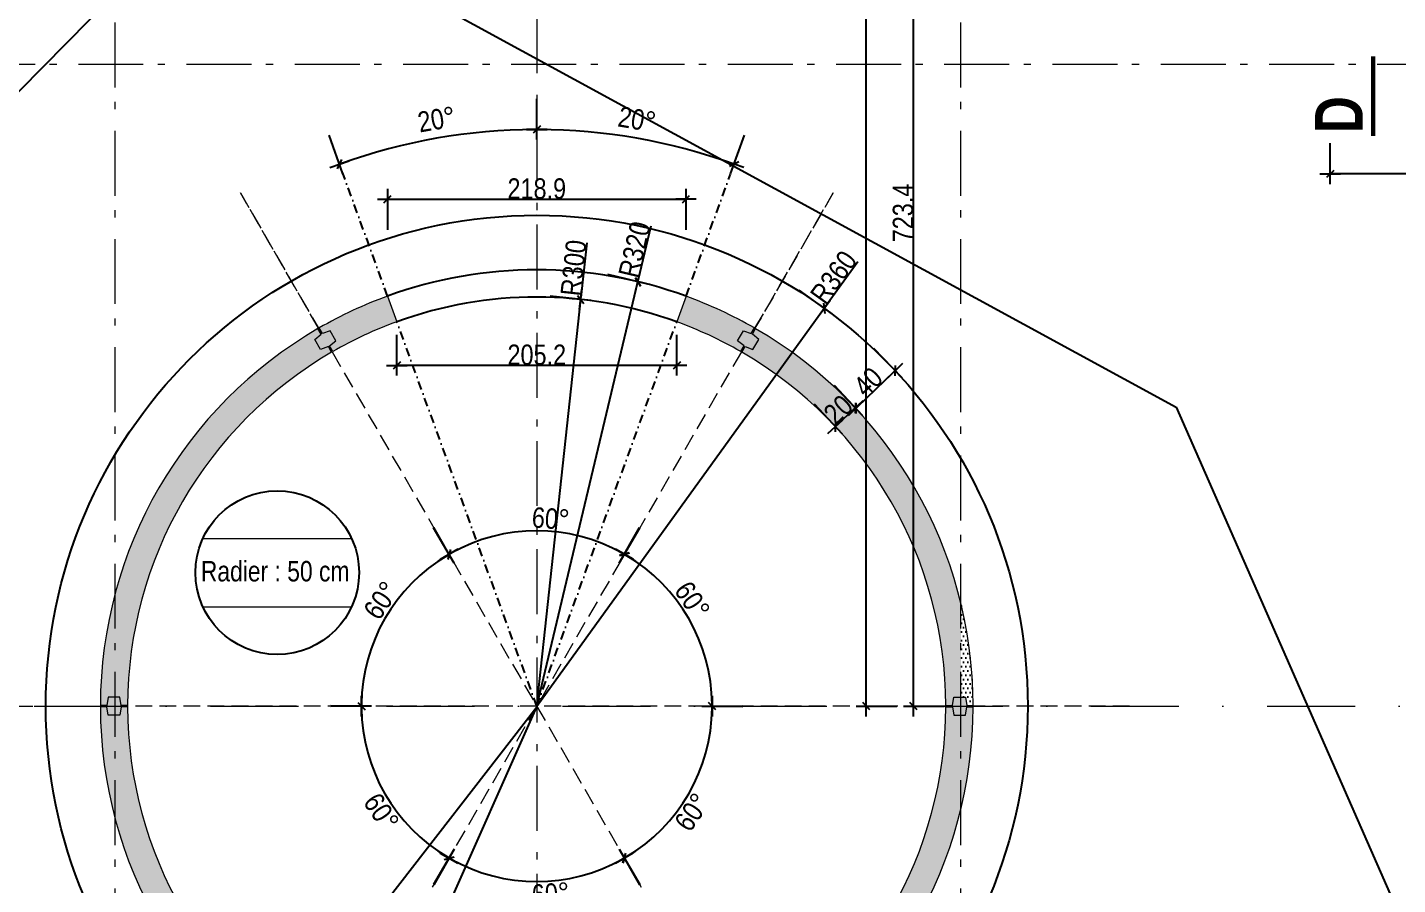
# Model space of a CAD drawing. Header units: centimetres. Extents: x 13078 to 20826, y -18629 to -14429.
# Drawn here: x 16866 to 17871, y -17292 to -16663 of the extents above; entities that cross this region are included whole.
import ezdxf
from ezdxf.enums import TextEntityAlignment as Align

# ---------------------------------------------------------------- set-up
doc = ezdxf.new("R2010")
doc.units = ezdxf.units.CM
doc.header["$LTSCALE"] = 25.4
doc.header["$PDMODE"] = 1
doc.header["$PDSIZE"] = -2
for name, pattern in [('Style de ligne -6', [1.04164, 0.625, -0.20828, 0.06943, -0.13893]), ('TIRETPTX2', [50.8, 25.4, -12.7, 0, -12.7]), ('VW-02', [0.69435, 0.48607, -0.20828])]:
    doc.linetypes.add(name, pattern=pattern)
for name, color, linetype in [('01_cote_gen', 4, 'Continuous'), ('01_linteaux', 2, 'Continuous'), ('01_poch_murs', 253, 'Continuous'), ('01_texte', 230, 'Continuous'), ('AA_COTES', 2, 'Continuous')]:
    doc.layers.add(name, color=color, linetype=linetype)
doc.layers.add('01_murs_coup', color=5, linetype='Continuous', lineweight=60)
doc.layers.add('B Général', color=7, linetype='Continuous', lineweight=5)
doc.styles.add('impact', font='impact.ttf')
doc.styles.add('MATTE_TXT', font='arial.ttf')
doc.styles.add('STYLE2', font='ARIALN.TTF')
doc.dimstyles.new('JB50', dxfattribs={"dimscale": 0.1, "dimtxt": 150, "dimasz": 15, "dimexe": 0.1, "dimexo": 0.1, "dimgap": 0.09, "dimtad": 1, "dimdec": 1, "dimdsep": 46, "dimtxsty": 'STYLE2', "dimblk1": 'BOND_G', "dimblk2": 'BOND_D', "dimsah": 1, "dimcen": 1.5, "dimdle": 0.01, "dimse1": 1, "dimse2": 1, "dimclrd": 4, "dimclre": 2, "dimclrt": 6, "dimazin": 2, "dimtfac": 2.333333, "dimtdec": 1, "dimtix": 1, "dimtmove": 2, "dimatfit": 3, "dimldrblk": 'BOND_G', "dimfxl": 1, "dimtolj": 1, "dimtzin": 0, "dimarcsym": 0})

# ---------------------------------------------------------------- blocks, each defined once
blk = doc.blocks.new('BOND_G')
at = {"layer": 'AA_COTES', "color": 0}
for p, q in [((0, -5), (0, 15)), ((5, 0), (-5, 0)), ((1.77, 1.77), (-1.77, -1.77))]:
    blk.add_line(p, q, dxfattribs=at)
blk = doc.blocks.new('BOND_D')
at = {"layer": 'AA_COTES', "color": 0}
for p, q in [((5, 0), (-5, 0)), ((-1.77, -1.77), (1.77, 1.77)), ((0, 5), (0, -15))]:
    blk.add_line(p, q, dxfattribs=at)
blk = doc.blocks.new('*D8')
at = {"layer": '01_cote_gen', "color": 4, "lineweight": -2, "ltscale": 3, "transparency": 16777216}
blk.add_line((17516.3, -17159.8), (17516.3, -16439.4), dxfattribs=at)
at = {"layer": 'Defpoints', "color": 0, "ltscale": 3, "transparency": 16777216}
for p in [(17516.3, -16437.9), (17576.2, -16437.9), (17583.4, -17161.3)]:
    blk.add_point(p, dxfattribs=at)
at = {"layer": '01_cote_gen', "color": 4, "lineweight": -2, "ltscale": 3, "transparency": 16777216, "xscale": 1.5, "yscale": 1.5, "zscale": 1.5}
for name, p, rotation in [('BOND_D', (17516.3, -16437.9), 90), ('BOND_G', (17516.3, -17161.3), 270)]:
    blk.add_blockref(name, p, dxfattribs=dict(at, rotation=rotation))
at = {"layer": '01_cote_gen', "color": 6, "ltscale": 3, "transparency": 16777216, "insert": (17508.6, -16799.6), "char_height": 15, "attachment_point": 5, "rotation": 90, "style": 'STYLE2'}
blk.add_mtext('\\A1;723.4', dxfattribs=at)
blk = doc.blocks.new('*D10')
at = {"layer": '01_cote_gen', "color": 4, "lineweight": -2, "ltscale": 3, "transparency": 16777216}
blk.add_line((17481.6, -17159.8), (17481.6, -15940.9), dxfattribs=at)
at = {"layer": 'Defpoints', "color": 0, "ltscale": 3, "transparency": 16777216}
for p in [(17481.6, -15939.4), (17532.2, -15939.4), (17431.4, -17161.3)]:
    blk.add_point(p, dxfattribs=at)
at = {"layer": '01_cote_gen', "color": 4, "lineweight": -2, "ltscale": 3, "transparency": 16777216, "xscale": 1.5, "yscale": 1.5, "zscale": 1.5}
for name, p, rotation in [('BOND_D', (17481.6, -15939.4), 90), ('BOND_G', (17481.6, -17161.3), 270)]:
    blk.add_blockref(name, p, dxfattribs=dict(at, rotation=rotation))
at = {"layer": '01_cote_gen', "color": 6, "ltscale": 3, "transparency": 16777216, "insert": (17474, -16512), "char_height": 15, "attachment_point": 5, "rotation": 90, "style": 'STYLE2'}
blk.add_mtext('\\A1;1222', dxfattribs=at)
blk = doc.blocks.new('*D27')
at = {"layer": '01_cote_gen', "color": 4, "lineweight": -2, "ltscale": 3, "transparency": 16777216}
for p, q in [((17323.7, -16809.2), (17314.3, -16848.5)), ((17240, -17161.3), (17314, -16850))]:
    blk.add_line(p, q, dxfattribs=at)
at = {"layer": 'Defpoints', "color": 0, "ltscale": 3, "transparency": 16777216}
for p in [(17314, -16850), (17240, -17161.3)]:
    blk.add_point(p, dxfattribs=at)
at = {"layer": '01_cote_gen', "color": 4, "lineweight": -2, "ltscale": 3, "transparency": 16777216, "xscale": 1.5, "yscale": 1.5, "zscale": 1.5, "rotation": 256.6288249056204}
blk.add_blockref('BOND_D', (17314, -16850), dxfattribs=at)
at = {"layer": '01_cote_gen', "color": 6, "ltscale": 3, "transparency": 16777216, "insert": (17311.7, -16826.4), "char_height": 15, "attachment_point": 5, "rotation": 76.6288, "style": 'STYLE2'}
blk.add_mtext('\\A1;R320', dxfattribs=at)
blk = doc.blocks.new('*D29')
at = {"layer": '01_cote_gen', "color": 4, "lineweight": -2, "ltscale": 3, "transparency": 16777216}
for p, q in [((17276.7, -16821.4), (17272.3, -16861.6)), ((17240, -17161.3), (17272.2, -16863))]:
    blk.add_line(p, q, dxfattribs=at)
at = {"layer": 'Defpoints', "color": 0, "ltscale": 3, "transparency": 16777216}
for p in [(17272.2, -16863), (17240, -17161.3)]:
    blk.add_point(p, dxfattribs=at)
at = {"layer": '01_cote_gen', "color": 4, "lineweight": -2, "ltscale": 3, "transparency": 16777216, "xscale": 1.5, "yscale": 1.5, "zscale": 1.5, "rotation": 263.8412086868925}
blk.add_blockref('BOND_D', (17272.2, -16863), dxfattribs=at)
at = {"layer": '01_cote_gen', "color": 6, "ltscale": 3, "transparency": 16777216, "insert": (17267, -16839.9), "char_height": 15, "attachment_point": 5, "rotation": 83.8412, "style": 'STYLE2'}
blk.add_mtext('\\A1;R300', dxfattribs=at)
blk = doc.blocks.new('*D30')
at = {"layer": '01_cote_gen', "color": 4, "lineweight": -2, "ltscale": 3, "transparency": 16777216}
blk.add_arc((17240, -17161.2), 422.8, 90.2062, 109.8032, dxfattribs=at)
at = {"layer": 'Defpoints', "color": 0, "ltscale": 3, "transparency": 16777216}
for p in [(17142.4, -16749.7), (17240, -16841.3), (17130.6, -16860.6), (17240, -17161.2)]:
    blk.add_point(p, dxfattribs=at)
at = {"layer": '01_cote_gen', "color": 4, "lineweight": -2, "ltscale": 3, "transparency": 16777216, "xscale": 1.5, "yscale": 1.5, "zscale": 1.5}
for name, p, rotation in [('BOND_G', (17240, -16738.3), 0.1045290994666583), ('BOND_D', (17095.3, -16763.8), 199.9048361579985)]:
    blk.add_blockref(name, p, dxfattribs=dict(at, rotation=rotation))
at = {"layer": '01_cote_gen', "color": 6, "ltscale": 3, "transparency": 16777216, "insert": (17166.5, -16731), "char_height": 15, "attachment_point": 5, "rotation": 9.701, "style": 'STYLE2'}
blk.add_mtext('\\A1;20°', dxfattribs=at)
blk = doc.blocks.new('*D31')
at = {"layer": '01_cote_gen', "color": 4, "lineweight": -2, "ltscale": 3, "transparency": 16777216}
blk.add_arc((17240, -17161.2), 422.8, 70.1968, 89.7938, dxfattribs=at)
at = {"layer": 'Defpoints', "color": 0, "ltscale": 3, "transparency": 16777216}
for p in [(17337.5, -16749.7), (17240, -16841.3), (17349.4, -16860.6), (17240, -17161.2)]:
    blk.add_point(p, dxfattribs=at)
at = {"layer": '01_cote_gen', "color": 4, "lineweight": -2, "ltscale": 3, "transparency": 16777216, "xscale": 1.5, "yscale": 1.5, "zscale": 1.5}
for name, p, rotation in [('BOND_D', (17240, -16738.3), 179.8954709005339), ('BOND_G', (17384.7, -16763.8), 340.0951638420019)]:
    blk.add_blockref(name, p, dxfattribs=dict(at, rotation=rotation))
at = {"layer": '01_cote_gen', "color": 6, "ltscale": 3, "transparency": 16777216, "insert": (17313.5, -16731), "char_height": 15, "attachment_point": 5, "rotation": 350.299, "style": 'STYLE2'}
blk.add_mtext('\\A1;20°', dxfattribs=at)
blk = doc.blocks.new('*D32')
at = {"layer": '01_cote_gen', "color": 4, "lineweight": -2, "ltscale": 3, "transparency": 16777216}
blk.add_arc((17240, -17161.3), 128.6, 120.6685, 179.3315, dxfattribs=at)
at = {"layer": 'Defpoints', "color": 0, "ltscale": 3, "transparency": 16777216}
for p in [(17208.8, -17107.3), (17119.2, -17117.3), (17185.3, -17161.3), (17240, -17161.3)]:
    blk.add_point(p, dxfattribs=at)
at = {"layer": '01_cote_gen', "color": 4, "lineweight": -2, "ltscale": 3, "transparency": 16777216, "xscale": 1.5, "yscale": 1.5, "zscale": 1.5}
for name, p, rotation in [('BOND_G', (17175.7, -17050), 30.33424230593685), ('BOND_D', (17111.4, -17161.3), 269.6657576940621)]:
    blk.add_blockref(name, p, dxfattribs=dict(at, rotation=rotation))
at = {"layer": '01_cote_gen', "color": 6, "ltscale": 3, "transparency": 16777216, "insert": (17126, -17083.7), "char_height": 15, "attachment_point": 5, "rotation": 55.7282, "style": 'STYLE2'}
blk.add_mtext('\\A1;60°', dxfattribs=at)
blk = doc.blocks.new('*D33')
at = {"layer": '01_cote_gen', "color": 4, "lineweight": -2, "ltscale": 3, "transparency": 16777216}
blk.add_arc((17240, -17161.3), 128.6, 0.6685, 59.3315, dxfattribs=at)
at = {"layer": 'Defpoints', "color": 0, "ltscale": 3, "transparency": 16777216}
for p in [(17271.2, -17107.3), (17360.8, -17117.3), (17240, -17161.3), (17294.7, -17161.3)]:
    blk.add_point(p, dxfattribs=at)
at = {"layer": '01_cote_gen', "color": 4, "lineweight": -2, "ltscale": 3, "transparency": 16777216, "xscale": 1.5, "yscale": 1.5, "zscale": 1.5}
for name, p, rotation in [('BOND_D', (17304.3, -17050), 149.6657576940626), ('BOND_G', (17368.6, -17161.3), 270.3342423059417)]:
    blk.add_blockref(name, p, dxfattribs=dict(at, rotation=rotation))
at = {"layer": '01_cote_gen', "color": 6, "ltscale": 3, "transparency": 16777216, "insert": (17354, -17083.7), "char_height": 15, "attachment_point": 5, "rotation": 304.2718, "style": 'STYLE2'}
blk.add_mtext('\\A1;60°', dxfattribs=at)
blk = doc.blocks.new('*D34')
at = {"layer": '01_cote_gen', "color": 4, "lineweight": -2, "ltscale": 3, "transparency": 16777216}
blk.add_arc((17240, -17161.3), 128.6, 60.6685, 119.3315, dxfattribs=at)
at = {"layer": 'Defpoints', "color": 0, "ltscale": 3, "transparency": 16777216}
for p in [(17217.6, -17034.7), (17271.1, -17107.3), (17212.6, -17113.9), (17240, -17161.3)]:
    blk.add_point(p, dxfattribs=at)
at = {"layer": '01_cote_gen', "color": 4, "lineweight": -2, "ltscale": 3, "transparency": 16777216, "xscale": 1.5, "yscale": 1.5, "zscale": 1.5}
for name, p, rotation in [('BOND_D', (17175.7, -17049.9), 209.665757694058), ('BOND_G', (17304.2, -17049.9), 330.3342423059376)]:
    blk.add_blockref(name, p, dxfattribs=dict(at, rotation=rotation))
at = {"layer": '01_cote_gen', "color": 6, "ltscale": 3, "transparency": 16777216, "insert": (17250.2, -17023.8), "char_height": 15, "attachment_point": 5, "rotation": 355.7282, "style": 'STYLE2'}
blk.add_mtext('\\A1;60°', dxfattribs=at)
blk = doc.blocks.new('*D37')
at = {"layer": '01_cote_gen', "color": 4, "lineweight": -2, "ltscale": 3, "transparency": 16777216}
blk.add_arc((17240, -17161.3), 128.6, 180.6685, 239.3315, dxfattribs=at)
at = {"layer": 'Defpoints', "color": 0, "ltscale": 3, "transparency": 16777216}
for p in [(17185.3, -17161.3), (17240, -17161.3), (17119.2, -17205.3), (17208.8, -17215.3)]:
    blk.add_point(p, dxfattribs=at)
at = {"layer": '01_cote_gen', "color": 4, "lineweight": -2, "ltscale": 3, "transparency": 16777216, "xscale": 1.5, "yscale": 1.5, "zscale": 1.5}
for name, p, rotation in [('BOND_G', (17111.4, -17161.3), 90.33424230592432), ('BOND_D', (17175.7, -17272.7), 329.665757694049)]:
    blk.add_blockref(name, p, dxfattribs=dict(at, rotation=rotation))
at = {"layer": '01_cote_gen', "color": 6, "ltscale": 3, "transparency": 16777216, "insert": (17126, -17239), "char_height": 15, "attachment_point": 5, "rotation": 304.2718, "style": 'STYLE2'}
blk.add_mtext('\\A1;60°', dxfattribs=at)
blk = doc.blocks.new('*D35')
at = {"layer": '01_cote_gen', "color": 4, "lineweight": -2, "ltscale": 3, "transparency": 16777216}
blk.add_arc((17240, -17161.3), 128.6, 300.6685, 359.3315, dxfattribs=at)
at = {"layer": 'Defpoints', "color": 0, "ltscale": 3, "transparency": 16777216}
for p in [(17240, -17161.3), (17294.7, -17161.3), (17360.8, -17205.3), (17271.2, -17215.3)]:
    blk.add_point(p, dxfattribs=at)
at = {"layer": '01_cote_gen', "color": 4, "lineweight": -2, "ltscale": 3, "transparency": 16777216, "xscale": 1.5, "yscale": 1.5, "zscale": 1.5}
for name, p, rotation in [('BOND_D', (17368.6, -17161.3), 89.66575769404083), ('BOND_G', (17304.3, -17272.7), 210.3342423059196)]:
    blk.add_blockref(name, p, dxfattribs=dict(at, rotation=rotation))
at = {"layer": '01_cote_gen', "color": 6, "ltscale": 3, "transparency": 16777216, "insert": (17354, -17239), "char_height": 15, "attachment_point": 5, "rotation": 55.7282, "style": 'STYLE2'}
blk.add_mtext('\\A1;60°', dxfattribs=at)
blk = doc.blocks.new('*D36')
at = {"layer": '01_cote_gen', "color": 4, "lineweight": -2, "ltscale": 3, "transparency": 16777216}
blk.add_arc((17240, -17161.3), 128.6, 240.6685, 299.3315, dxfattribs=at)
at = {"layer": 'Defpoints', "color": 0, "ltscale": 3, "transparency": 16777216}
for p in [(17240, -17161.3), (17212.6, -17208.7), (17271.1, -17215.3), (17217.6, -17288)]:
    blk.add_point(p, dxfattribs=at)
at = {"layer": '01_cote_gen', "color": 4, "lineweight": -2, "ltscale": 3, "transparency": 16777216, "xscale": 1.5, "yscale": 1.5, "zscale": 1.5}
for name, p, rotation in [('BOND_G', (17175.7, -17272.7), 150.3342423059225), ('BOND_D', (17304.2, -17272.7), 29.66575769404712)]:
    blk.add_blockref(name, p, dxfattribs=dict(at, rotation=rotation))
at = {"layer": '01_cote_gen', "color": 6, "ltscale": 3, "transparency": 16777216, "insert": (17250.2, -17298.9), "char_height": 15, "attachment_point": 5, "rotation": 4.2718, "style": 'STYLE2'}
blk.add_mtext('\\A1;60°', dxfattribs=at)
blk = doc.blocks.new('*D38')
at = {"layer": '01_cote_gen', "color": 4, "lineweight": -2, "ltscale": 3, "transparency": 16777216}
blk.add_line((17132.1, -16789.4), (17347.9, -16789.4), dxfattribs=at)
at = {"layer": 'Defpoints', "color": 0, "ltscale": 3, "transparency": 16777216}
for p in [(17349.4, -16789.4), (17130.6, -16860.6), (17349.4, -16860.6)]:
    blk.add_point(p, dxfattribs=at)
at = {"layer": '01_cote_gen', "color": 4, "lineweight": -2, "ltscale": 3, "transparency": 16777216, "xscale": 1.5, "yscale": 1.5, "zscale": 1.5, "rotation": 180}
blk.add_blockref('BOND_G', (17130.6, -16789.4), dxfattribs=at)
at = {"layer": '01_cote_gen', "color": 4, "lineweight": -2, "ltscale": 3, "transparency": 16777216, "xscale": 1.5, "yscale": 1.5, "zscale": 1.5}
blk.add_blockref('BOND_D', (17349.4, -16789.4), dxfattribs=at)
at = {"layer": '01_cote_gen', "color": 6, "ltscale": 3, "transparency": 16777216, "insert": (17240, -16781.8), "char_height": 15, "attachment_point": 5, "style": 'STYLE2'}
blk.add_mtext('\\A1;218.9', dxfattribs=at)
blk = doc.blocks.new('*D39')
at = {"layer": '01_cote_gen', "color": 4, "lineweight": -2, "ltscale": 3, "transparency": 16777216}
blk.add_line((17341.1, -16911.4), (17138.9, -16911.4), dxfattribs=at)
at = {"layer": 'Defpoints', "color": 0, "ltscale": 3, "transparency": 16777216}
for p in [(17137.4, -16879.4), (17342.6, -16879.4), (17137.4, -16911.4)]:
    blk.add_point(p, dxfattribs=at)
at = {"layer": '01_cote_gen', "color": 4, "lineweight": -2, "ltscale": 3, "transparency": 16777216, "xscale": 1.5, "yscale": 1.5, "zscale": 1.5, "rotation": 180}
blk.add_blockref('BOND_D', (17137.4, -16911.4), dxfattribs=at)
at = {"layer": '01_cote_gen', "color": 4, "lineweight": -2, "ltscale": 3, "transparency": 16777216, "xscale": 1.5, "yscale": 1.5, "zscale": 1.5}
blk.add_blockref('BOND_G', (17342.6, -16911.4), dxfattribs=at)
at = {"layer": '01_cote_gen', "color": 6, "ltscale": 3, "transparency": 16777216, "insert": (17240, -16903.7), "char_height": 15, "attachment_point": 5, "style": 'STYLE2'}
blk.add_mtext('\\A1;205.2', dxfattribs=at)
blk = doc.blocks.new('*D142')
at = {"layer": '01_cote_gen', "color": 4, "lineweight": -2, "ltscale": 3, "transparency": 16777216}
blk.add_line((15219, -17162.8), (15219, -17886.8), dxfattribs=at)
at = {"layer": 'Defpoints', "color": 0, "ltscale": 3, "transparency": 16777216}
for p in [(17862.5, -17161.3), (15197.6, -17888.3), (15219, -17888.3)]:
    blk.add_point(p, dxfattribs=at)
at = {"layer": '01_cote_gen', "color": 4, "lineweight": -2, "ltscale": 3, "transparency": 16777216, "xscale": 1.5, "yscale": 1.5, "zscale": 1.5}
for name, p, rotation in [('BOND_G', (15219, -17161.3), 90), ('BOND_D', (15219, -17888.3), 270)]:
    blk.add_blockref(name, p, dxfattribs=dict(at, rotation=rotation))
at = {"layer": '01_cote_gen', "color": 6, "ltscale": 3, "transparency": 16777216, "insert": (15211.5, -17524.8), "char_height": 15, "attachment_point": 5, "rotation": 90, "style": 'STYLE2'}
blk.add_mtext('\\A1;727', dxfattribs=at)
blk = doc.blocks.new('*D186')
at = {"layer": '01_cote_gen', "color": 4, "lineweight": -2, "ltscale": 3, "transparency": 16777216}
blk.add_line((15820.5, -17162.8), (15820.5, -18243.6), dxfattribs=at)
at = {"layer": 'Defpoints', "color": 0, "ltscale": 3, "transparency": 16777216}
for p in [(18040.8, -17161.3), (15820.5, -18245.1), (15823.2, -18245.1)]:
    blk.add_point(p, dxfattribs=at)
at = {"layer": '01_cote_gen', "color": 4, "lineweight": -2, "ltscale": 3, "transparency": 16777216, "xscale": 1.5, "yscale": 1.5, "zscale": 1.5}
for name, p, rotation in [('BOND_G', (15820.5, -17161.3), 90), ('BOND_D', (15820.5, -18245.1), 270)]:
    blk.add_blockref(name, p, dxfattribs=dict(at, rotation=rotation))
at = {"layer": '01_cote_gen', "color": 6, "ltscale": 3, "transparency": 16777216, "insert": (15812.8, -17703.2), "char_height": 15, "attachment_point": 5, "rotation": 90, "style": 'STYLE2'}
blk.add_mtext('\\A1;1083.8', dxfattribs=at)
blk = doc.blocks.new('*D297')
at = {"layer": '01_cote_gen', "color": 4, "lineweight": -2, "ltscale": 3, "transparency": 16777216}
blk.add_line((17501.7, -16916.2), (17475, -16941.9), dxfattribs=at)
at = {"layer": 'Defpoints', "color": 0, "ltscale": 3, "transparency": 16777216}
for p in [(17499.1, -16911.4), (17470.3, -16939.2), (17473.9, -16942.9)]:
    blk.add_point(p, dxfattribs=at)
at = {"layer": '01_cote_gen', "color": 4, "lineweight": -2, "ltscale": 3, "transparency": 16777216, "xscale": 1.5, "yscale": 1.5, "zscale": 1.5}
for name, p, rotation in [('BOND_G', (17502.7, -16915.2), 43.95911170646573), ('BOND_D', (17473.9, -16942.9), 223.9591117064658)]:
    blk.add_blockref(name, p, dxfattribs=dict(at, rotation=rotation))
at = {"layer": '01_cote_gen', "color": 6, "ltscale": 3, "transparency": 16777216, "insert": (17483, -16923.5), "char_height": 15, "attachment_point": 5, "rotation": 43.9591, "style": 'STYLE2'}
blk.add_mtext('\\A1;40', dxfattribs=at)
blk = doc.blocks.new('*D298')
at = {"layer": '01_cote_gen', "color": 4, "lineweight": -2, "ltscale": 3, "transparency": 16777216}
blk.add_line((17472.5, -16943.6), (17460.1, -16955.2), dxfattribs=at)
at = {"layer": 'Defpoints', "color": 0, "ltscale": 3, "transparency": 16777216}
for p in [(17473.9, -16943), (17459, -16956.3), (17459.3, -16956.6)]:
    blk.add_point(p, dxfattribs=at)
at = {"layer": '01_cote_gen', "color": 4, "lineweight": -2, "ltscale": 3, "transparency": 16777216, "xscale": 1.5, "yscale": 1.5, "zscale": 1.5}
for name, p, rotation in [('BOND_G', (17473.6, -16942.6), 43.01705824409574), ('BOND_D', (17459, -16956.3), 223.0170582440956)]:
    blk.add_blockref(name, p, dxfattribs=dict(at, rotation=rotation))
at = {"layer": '01_cote_gen', "color": 6, "ltscale": 3, "transparency": 16777216, "insert": (17461.1, -16943.8), "char_height": 15, "attachment_point": 5, "rotation": 43.0171, "style": 'STYLE2'}
blk.add_mtext('\\A1;20', dxfattribs=at)
blk = doc.blocks.new('*D299')
at = {"layer": '01_cote_gen', "color": 4, "lineweight": -2, "ltscale": 3, "transparency": 16777216}
for p, q in [((17475.3, -16835.5), (17451.6, -16868.2)), ((17240, -17161.3), (17450.7, -16869.5))]:
    blk.add_line(p, q, dxfattribs=at)
at = {"layer": 'Defpoints', "color": 0, "ltscale": 3, "transparency": 16777216}
for p in [(17450.7, -16869.5), (17240, -17161.3)]:
    blk.add_point(p, dxfattribs=at)
at = {"layer": '01_cote_gen', "color": 4, "lineweight": -2, "ltscale": 3, "transparency": 16777216, "xscale": 1.5, "yscale": 1.5, "zscale": 1.5, "rotation": 234.1637082929292}
blk.add_blockref('BOND_D', (17450.7, -16869.5), dxfattribs=at)
at = {"layer": '01_cote_gen', "color": 6, "ltscale": 3, "transparency": 16777216, "insert": (17457.7, -16846.8), "char_height": 15, "attachment_point": 5, "rotation": 54.1637, "style": 'STYLE2'}
blk.add_mtext('\\A1;R360', dxfattribs=at)
blk = doc.blocks.new('*D323')
at = {"layer": '01_poch_murs', "color": 4, "lineweight": -2, "transparency": 16777216}
blk.add_line((18067.5, -16771), (17823.2, -16771), dxfattribs=at)
at = {"layer": 'Defpoints', "color": 0, "transparency": 16777216}
for p in [(17821.7, -16643.9), (18069, -16643.9), (17821.7, -16771)]:
    blk.add_point(p, dxfattribs=at)
at = {"layer": '01_poch_murs', "color": 4, "lineweight": -2, "transparency": 16777216, "xscale": 1.5, "yscale": 1.5, "zscale": 1.5, "rotation": 180}
blk.add_blockref('BOND_D', (17821.7, -16771), dxfattribs=at)
at = {"layer": '01_poch_murs', "color": 4, "lineweight": -2, "transparency": 16777216, "xscale": 1.5, "yscale": 1.5, "zscale": 1.5}
blk.add_blockref('BOND_G', (18069, -16771), dxfattribs=at)
at = {"layer": '01_poch_murs', "color": 6, "transparency": 16777216, "insert": (17945.4, -16763.3), "char_height": 15, "attachment_point": 5, "style": 'STYLE2'}
blk.add_mtext('\\A1;247.3', dxfattribs=at)

msp = doc.modelspace()

# ---------------------------------------------------------------- hatches: boundary and pattern name
at = {"layer": '01_poch_murs'}
h = msp.add_hatch(dxfattribs=at)
h.set_pattern_fill('DOTS', color=256, scale=2)
h.paths.add_polyline_path([(17119.98, -16864.66, 0.0344235), (17080.41, -16883.93), (17082.79, -16888.05), (17088.48, -16885.91), (17092.73, -16893.27), (17088.04, -16897.14), (17090.41, -16901.25, -0.0276108), (17119.98, -16886.36)])
h.paths.add_polyline_path([(17130.56, -16860.6, 0.0088567), (17119.98, -16864.66), (17119.98, -16886.36, -0.0156394), (17137.4, -16879.39)])
h.paths.add_polyline_path([(16930.93, -17078.31, 0.0652704), (16919.98, -17160.78), (16924.73, -17160.79), (16925.73, -17154.81), (16930.93, -17154.81)])
h = msp.add_hatch(dxfattribs=at)
h.set_pattern_fill('DOTS', color=256, scale=2)
h.paths.add_polyline_path([(17550.93, -17085.74, 0.1658103), (17439.98, -16911.51), (17439.98, -16937.7, -0.2129862), (17539.98, -17160.81), (17544.76, -17160.8), (17545.76, -17154.81), (17550.93, -17154.81)])
h.paths.add_polyline_path([(17439.98, -16911.51, 0.0374882), (17400.44, -16884.45), (17398.07, -16888.55), (17402.77, -16892.41), (17398.52, -16899.77), (17392.82, -16897.64), (17390.44, -16901.77, -0.0511367), (17439.98, -16937.7)])
h.paths.add_polyline_path([(17399.57, -16883.95, 0.0432915), (17349.43, -16860.61), (17342.59, -16879.4, -0.0432669), (17389.57, -16901.27), (17391.95, -16897.14), (17387.26, -16893.27), (17391.51, -16885.91), (17397.2, -16888.05)])
h.paths.add_polyline_path([(17462.05, -16964.15), (17481.51, -16945.99), (17460.21, -16923.16), (17440.75, -16941.31)], flags=25)
h = msp.add_hatch(dxfattribs=at)
h.set_pattern_fill('DOTS', color=256, scale=2)
h.paths.add_polyline_path([(17089.55, -16901.75), (17087.17, -16897.64), (17081.48, -16899.77), (17077.23, -16892.41), (17081.92, -16888.55), (17079.55, -16884.43, 0.1983559), (16930.93, -17078.31), (16930.93, -17154.81), (16934.23, -17154.81), (16935.23, -17160.8), (16939.98, -17160.81, -0.2670562)])
h = msp.add_hatch(color=256, dxfattribs=at)
h.dxf.hatch_style = 1
h.paths.add_polyline_path([(17088.48, -16885.91), (17082.79, -16888.05), (17081.6, -16885.99), (17080.73, -16886.49), (17081.92, -16888.55), (17077.23, -16892.41), (17081.48, -16899.77), (17087.17, -16897.64), (17088.36, -16899.7), (17089.23, -16899.2), (17088.04, -16897.14), (17092.73, -16893.27)])
h = msp.add_hatch(color=256, dxfattribs=at)
h.dxf.hatch_style = 1
h.paths.add_polyline_path([(17402.77, -16892.41), (17398.07, -16888.55), (17399.26, -16886.49), (17398.39, -16885.99), (17397.2, -16888.05), (17391.51, -16885.91), (17387.26, -16893.27), (17391.95, -16897.14), (17390.77, -16899.2), (17391.63, -16899.7), (17392.82, -16897.64), (17398.52, -16899.77)])
h = msp.add_hatch(dxfattribs=at)
h.set_pattern_fill('DOTS', color=256, scale=2)
h.paths.add_polyline_path([(17550.93, -17085.74), (17550.93, -17154.81), (17554.26, -17154.81), (17555.26, -17160.79), (17559.98, -17160.78, 0.0592535)])
h = msp.add_hatch(color=256, dxfattribs=at)
h.dxf.hatch_style = 1
h.paths.add_polyline_path([(16930.93, -17161.31), (16922.36, -17161.31), (16922.36, -17161.84), (16924.73, -17161.84), (16925.73, -17167.81), (16930.93, -17167.81)])
h.paths.add_polyline_path([(16935.23, -17161.82), (16937.61, -17161.82), (16937.61, -17161.31), (16930.93, -17161.31), (16930.93, -17167.81), (16934.23, -17167.81)])
h.paths.add_polyline_path([(16934.23, -17154.81), (16930.93, -17154.81), (16930.93, -17161.31), (16937.61, -17161.31), (16937.6, -17160.81), (16935.23, -17160.8)])
h.paths.add_polyline_path([(16930.93, -17154.81), (16925.73, -17154.81), (16924.73, -17160.79), (16922.36, -17160.78), (16922.36, -17161.31), (16930.93, -17161.31)])
h = msp.add_hatch(color=256, dxfattribs=at)
h.dxf.hatch_style = 1
h.paths.add_polyline_path([(17550.93, -17154.81), (17545.76, -17154.81), (17544.76, -17160.8), (17542.39, -17160.81), (17542.39, -17161.31), (17550.93, -17161.31)])
h.paths.add_polyline_path([(17554.26, -17154.81), (17550.93, -17154.81), (17550.93, -17161.31), (17558, -17161.31), (17558, -17160.78), (17555.26, -17160.79)])
h.paths.add_polyline_path([(17555.26, -17161.84), (17558, -17161.84), (17558, -17161.31), (17550.93, -17161.31), (17550.93, -17167.81), (17554.26, -17167.81)])
h.paths.add_polyline_path([(17550.93, -17161.31), (17542.39, -17161.31), (17542.39, -17161.82), (17544.76, -17161.82), (17545.76, -17167.81), (17550.93, -17167.81)])
h = msp.add_hatch(dxfattribs=at)
h.set_pattern_fill('DOTS', color=256, scale=2)
h.paths.add_polyline_path([(16930.93, -17167.81), (16925.73, -17167.81), (16924.73, -17161.84), (16919.98, -17161.84, 0.0652704), (16930.93, -17244.31)])
h.paths.add_polyline_path([(16939.98, -17161.81), (16935.23, -17161.82), (16934.23, -17167.81), (16930.93, -17167.81), (16930.93, -17244.31, 0.0470782), (16951.91, -17300.66), (16974.31, -17300.66, -0.1209334)])
h.paths.add_polyline_path([(16974.31, -17300.66), (16951.91, -17300.66, 0.1157934), (17044, -17414.28), (17056.27, -17398.48, -0.1075801)])
h.paths.add_polyline_path([(17056.27, -17398.48), (17044, -17414.28, 0.0335033), (17079.55, -17438.19), (17081.92, -17434.08), (17077.23, -17430.21), (17081.48, -17422.85), (17087.17, -17424.98), (17089.55, -17420.87, -0.0334616)])
h = msp.add_hatch(dxfattribs=at)
h.set_pattern_fill('DOTS', color=256, scale=2)
h.paths.add_polyline_path([(17118.22, -17435.49, -0.0260103), (17090.41, -17421.37), (17088.04, -17425.48), (17092.73, -17429.35), (17088.48, -17436.71), (17082.79, -17434.58), (17080.41, -17438.69, 0.026026), (17110.09, -17453.77)])
h.paths.add_polyline_path([(17119.98, -17436.27, -0.0015994), (17118.22, -17435.49), (17110.09, -17453.77, 0.00839), (17119.98, -17457.96)])
h.paths.add_polyline_path([(17119.98, -17436.27), (17119.98, -17457.96, 0.0964089), (17240, -17481.31), (17240, -17461.31, -0.1032574)])
h.paths.add_polyline_path([(17279.98, -17458.63, -0.0334319), (17240, -17461.31), (17240, -17481.31, 0.0313296), (17279.98, -17478.8)])
h.paths.add_polyline_path([(17353.26, -17460.59), (17342.01, -17443.43, -0.0533755), (17279.98, -17458.63), (17279.98, -17478.8, 0.0592016)])
h.paths.add_polyline_path([(17399.57, -17438.68), (17397.2, -17434.58), (17391.51, -17436.71), (17387.26, -17429.35), (17391.95, -17425.48), (17389.57, -17421.35, -0.0437765), (17342.01, -17443.43), (17353.26, -17460.59, 0.0400879)])
h.paths.add_polyline_path([(17439.98, -17411.11), (17439.98, -17384.92, -0.0511367), (17390.44, -17420.85), (17392.82, -17424.98), (17398.52, -17422.85), (17402.77, -17430.21), (17398.07, -17434.08), (17400.44, -17438.18, 0.0374882)])
h.paths.add_polyline_path([(17528.05, -17300.66), (17505.65, -17300.66, -0.0897413), (17439.98, -17384.92), (17439.98, -17411.11, 0.1117398)])
h.paths.add_polyline_path([(17550.93, -17236.88), (17550.93, -17167.81), (17545.76, -17167.81), (17544.76, -17161.82), (17539.98, -17161.81, -0.1209335), (17505.65, -17300.66), (17528.05, -17300.66, 0.053087)])
h.paths.add_polyline_path([(17559.98, -17161.84), (17555.26, -17161.84), (17554.26, -17167.81), (17550.93, -17167.81), (17550.93, -17236.88, 0.0592535)])

# ---------------------------------------------------------------- linework, layer by layer
at = {"layer": '01_linteaux', "linetype": 'TIRETPTX2', "ltscale": 0.01}
for p, q in [((17130.57, -16860.61), (17097.75, -16770.46)), ((17349.43, -16860.61), (17381.98, -16771.17)), ((17240.01, -17161.31), (17137.41, -16879.4)), ((17239.98, -17161.31), (17342.59, -16879.4))]:
    msp.add_line(p, q, dxfattribs=at)
at = {"layer": '01_linteaux'}
msp.add_circle((17239.98, -17161.31), 360, dxfattribs=at)
for radius, end in [(320, 109.99455), (300, 109.99419)]:
    msp.add_arc((17239.98, -17161.31), radius, 70, end, dxfattribs=at)
at = {"layer": '01_linteaux', "linetype": 'TIRETPTX2', "ltscale": 0.07}
msp.add_arc((17239.98, -17134.61), 922, 186.43891, 326.07152, dxfattribs=at)
at = {"layer": '01_murs_coup', "linetype": 'Continuous', "lineweight": 5}
for p, q in [((17130.56, -16860.6), (17137.4, -16879.39)), ((17349.43, -16860.61), (17342.59, -16879.4)), ((17077.23, -16892.41), (17081.92, -16888.55)), ((17081.92, -16888.55), (17079.55, -16884.43)), ((17082.79, -16888.05), (17080.41, -16883.93)), ((17088.48, -16885.91), (17082.79, -16888.05)), ((17092.73, -16893.27), (17088.48, -16885.91)), ((17387.26, -16893.27), (17391.51, -16885.91)), ((17391.51, -16885.91), (17397.2, -16888.05)), ((17397.2, -16888.05), (17399.58, -16883.93)), ((17398.07, -16888.55), (17400.45, -16884.43)), ((17402.77, -16892.41), (17398.07, -16888.55)), ((17081.48, -16899.77), (17077.23, -16892.41)), ((17087.17, -16897.64), (17081.48, -16899.77)), ((17089.55, -16901.75), (17087.17, -16897.64)), ((17088.04, -16897.14), (17092.73, -16893.27)), ((17090.41, -16901.25), (17088.04, -16897.14)), ((17391.95, -16897.14), (17387.26, -16893.27)), ((17389.58, -16901.25), (17391.95, -16897.14)), ((17390.45, -16901.75), (17392.82, -16897.64)), ((17392.82, -16897.64), (17398.52, -16899.77)), ((17398.52, -16899.77), (17402.77, -16892.41)), ((16995.13, -17038.3), (17104.15, -17038.3)), ((16995.13, -17088.45), (17104.15, -17088.45)), ((16925.73, -17154.81), (16924.73, -17160.81)), ((16934.23, -17154.81), (16925.73, -17154.81)), ((16935.23, -17160.81), (16934.23, -17154.81)), ((17544.76, -17160.81), (17545.76, -17154.81)), ((17545.76, -17154.81), (17554.26, -17154.81)), ((17554.26, -17154.81), (17555.26, -17160.81)), ((16924.73, -17160.79), (16919.98, -17160.78)), ((16924.73, -17161.84), (16919.98, -17161.84)), ((16925.73, -17167.81), (16924.73, -17161.81)), ((16934.23, -17167.81), (16925.73, -17167.81)), ((16935.23, -17161.81), (16934.23, -17167.81)), ((16939.98, -17160.81), (16935.23, -17160.8)), ((16939.98, -17161.81), (16935.23, -17161.82)), ((17540.01, -17160.81), (17544.76, -17160.8)), ((17540.01, -17161.81), (17544.76, -17161.82)), ((17544.76, -17161.81), (17545.76, -17167.81)), ((17545.76, -17167.81), (17554.26, -17167.81)), ((17554.26, -17167.81), (17555.26, -17161.81)), ((17555.26, -17160.79), (17560.01, -17160.78)), ((17555.26, -17161.84), (17560.01, -17161.84))]:
    msp.add_line(p, q, dxfattribs=at)
at = {"layer": '01_murs_coup', "linetype": 'TIRETPTX2', "lineweight": 5, "ltscale": 0.1}
msp.add_line((13126.72, -17161.31), (18193, -17161.31), dxfattribs=at)
at = {"layer": '01_murs_coup', "linetype": 'Continuous', "lineweight": 5}
for radius, start, end in [(320, 109.99455, 119.91048), (320, 60.0845, 70), (320, 120.08952, 179.90451), (300, 109.99419, 119.90451), (300, 60.09014, 70), (320, 0.09548, 59.90546), (300, 120.09549, 179.90451), (300, 0.09548, 59.89915), (320, 180.09549, 239.91048), (300, 180.09549, 239.90451), (300, 300.10085, 359.90351), (320, 300.09454, 359.90452)]:
    msp.add_arc((17239.98, -17161.31), radius, start, end, dxfattribs=at)
at = {"layer": '01_poch_murs'}
for p, q in [((17080.73, -16886.49), (17081.6, -16885.99)), ((17398.39, -16885.99), (17399.26, -16886.49)), ((17088.36, -16899.7), (17089.23, -16899.2)), ((17390.77, -16899.2), (17391.63, -16899.7)), ((16922.36, -17160.78), (16922.36, -17161.84)), ((16937.6, -17160.81), (16937.61, -17161.82)), ((17542.39, -17160.81), (17542.39, -17161.82)), ((17558, -17160.78), (17558, -17161.84))]:
    msp.add_line(p, q, dxfattribs=at)
at = {"layer": '01_texte'}
for p, q in [((16966.39, -16602.66), (16367.4, -17209.91)), ((17086.39, -16602.66), (17708.73, -16942.02)), ((17708.73, -16942.02), (17968.99, -17533.79)), ((16709.98, -17844.61), (17240, -17161.78)), ((16889.98, -17948.55), (17239.98, -17161.8))]:
    msp.add_line(p, q, dxfattribs=at)
at = {"layer": '01_texte', "const_width": 3}
msp.add_lwpolyline([(17853.3, -16684.72), (17853.3, -16743.22)], dxfattribs=at)
at = {"layer": '01_texte'}
msp.add_circle((17049.64, -17063.37), 60, dxfattribs=at)
at = {"layer": 'B Général', "color": 1, "linetype": 'Style de ligne -6', "lineweight": 13, "ltscale": 3}
for p, q in [((16930.93, -18136.29), (16930.93, -15141.29)), ((17240, -15141.29), (17240, -18171.54)), ((17550.93, -18136.29), (17550.93, -15141.29)), ((18380.17, -16690.66), (16061.54, -16690.66))]:
    msp.add_line(p, q, dxfattribs=at)
at = {"layer": 'B Général', "color": 1, "linetype": 'VW-02', "lineweight": 13, "true_color": 0xff0000}
for p, q in [((17022.64, -16784.87), (17079.98, -16884.18)), ((17079.98, -16884.18), (17022.66, -16784.9)), ((17457.32, -16784.87), (17399.98, -16884.18)), ((17399.98, -16884.18), (17457.3, -16784.9)), ((17089.98, -16901.5), (17389.98, -17421.12)), ((17389.98, -16901.5), (17089.98, -17421.12)), ((16805.3, -17161.31), (16919.98, -17161.31)), ((17539.98, -17161.31), (16939.98, -17161.31)), ((17539.98, -17161.31), (16939.98, -17161.31)), ((17674.66, -17161.31), (17559.98, -17161.31))]:
    msp.add_line(p, q, dxfattribs=at)

# ---------------------------------------------------------------- texts
at = {"layer": '01_texte', "style": 'impact'}
msp.add_text('D', height=35, rotation=90, dxfattribs=at).set_placement((17856.15, -16727.47), align=Align.BOTTOM_CENTER)
at = {"layer": '01_texte', "style": 'MATTE_TXT', "width": 0.8}
msp.add_text('Radier : 50 cm', height=15, dxfattribs=at).set_placement((17048.15, -17074.31), align=Align.BOTTOM_CENTER)

# ---------------------------------------------------------------- dimensions: what is measured, and where the dimension line sits
at = {"layer": '01_cote_gen', "ltscale": 3}
dim = msp.add_linear_dim(base=(17481.57, -15939.35), p1=(17431.43, -17161.31), p2=(17532.18, -15939.35), angle=90, dimstyle='JB50', dxfattribs=at)
dim.commit()
dim.dimension.update_dxf_attribs({"geometry": '*D10', "text_midpoint": (17474.03, -16512), "dimtype": 160})
for base, p1, p2, picture, middle in [((17516.25, -16437.93), (17583.39, -17161.31), (17576.16, -16437.93), '*D8', (17508.58, -16799.62)), ((15219.01, -17888.32), (17862.46, -17161.31), (15197.56, -17888.32), '*D142', (15211.47, -17524.81)), ((15820.5, -18245.14), (18040.8, -17161.31), (15823.23, -18245.14), '*D186', (15812.83, -17703.22))]:
    dim = msp.add_linear_dim(base=base, p1=p1, p2=p2, angle=90, dimstyle='JB50', dxfattribs=at)
    dim.commit()
    dim.dimension.update_dxf_attribs({"geometry": picture, "text_midpoint": middle})
for base, center, p1, p2, picture, middle in [((17142.45, -16749.74), (17240, -17161.16), (17130.56, -16860.6), (17239.98, -16841.31), '*D30', (17166.46, -16731.01)), ((17337.55, -16749.74), (17240, -17161.16), (17349.43, -16860.6), (17240.01, -16841.31), '*D31', (17313.53, -16731.01)), ((17217.64, -17034.67), (17239.96, -17161.28), (17212.6, -17113.89), (17271.13, -17107.3), '*D34', (17250.24, -17023.76)), ((17119.17, -17117.34), (17239.98, -17161.31), (17185.26, -17161.31), (17208.82, -17107.33), '*D32', (17126.02, -17083.65)), ((17360.82, -17117.34), (17240.01, -17161.31), (17294.74, -17161.31), (17271.18, -17107.33), '*D33', (17353.97, -17083.65)), ((17119.17, -17205.28), (17239.98, -17161.31), (17185.26, -17161.31), (17208.82, -17215.29), '*D37', (17126.02, -17238.97)), ((17360.82, -17205.28), (17240.01, -17161.31), (17294.74, -17161.31), (17271.18, -17215.29), '*D35', (17353.97, -17238.97)), ((17217.64, -17287.95), (17239.96, -17161.34), (17212.6, -17208.73), (17271.13, -17215.32), '*D36', (17250.24, -17298.86))]:
    dim = msp.add_angular_dim_3p(base=base, center=center, p1=p1, p2=p2, dimstyle='JB50', dxfattribs=at)
    dim.commit()
    dim.dimension.update_dxf_attribs({"geometry": picture, "text_midpoint": middle, "dimtype": 165})
for base, p1, p2, picture, middle in [((17349.43, -16789.42), (17130.57, -16860.61), (17349.43, -16860.61), '*D38', (17240, -16781.75)), ((17137.41, -16911.41), (17342.59, -16879.4), (17137.41, -16879.4), '*D39', (17240, -16903.74))]:
    dim = msp.add_linear_dim(base=base, p1=p1, p2=p2, dimstyle='JB50', dxfattribs=at)
    dim.commit()
    dim.dimension.update_dxf_attribs({"geometry": picture, "text_midpoint": middle})
for mpoint, picture, middle in [((17313.98, -16849.99), '*D27', (17311.72, -16826.36)), ((17272.17, -16863.04), '*D29', (17266.95, -16839.89)), ((17450.75, -16869.46), '*D299', (17457.68, -16846.76))]:
    dim = msp.add_radius_dim(center=(17239.98, -17161.31), mpoint=mpoint, dimstyle='JB50', dxfattribs=at)
    dim.commit()
    dim.dimension.update_dxf_attribs({"geometry": picture, "text_midpoint": middle})
for p1, p2, distance, picture, middle in [((17499.12, -16911.42), (17470.33, -16939.18), 5.22, '*D297', (17483.02, -16923.54)), ((17473.95, -16943), (17459.33, -16956.65), -0.52, '*D298', (17461.05, -16943.84))]:
    dim = msp.add_aligned_dim(p1=p1, p2=p2, distance=distance, dimstyle='JB50', dxfattribs=at)
    dim.commit()
    dim.dimension.update_dxf_attribs({"geometry": picture, "text_midpoint": middle})
at = {"layer": '01_poch_murs'}
dim = msp.add_linear_dim(base=(17821.74, -16771), p1=(18069, -16643.91), p2=(17821.74, -16643.91), dimstyle='JB50', dxfattribs=at)
dim.commit()
dim.dimension.update_dxf_attribs({"geometry": '*D323', "text_midpoint": (17945.37, -16763.33)})

doc.saveas('drawing.dxf')
